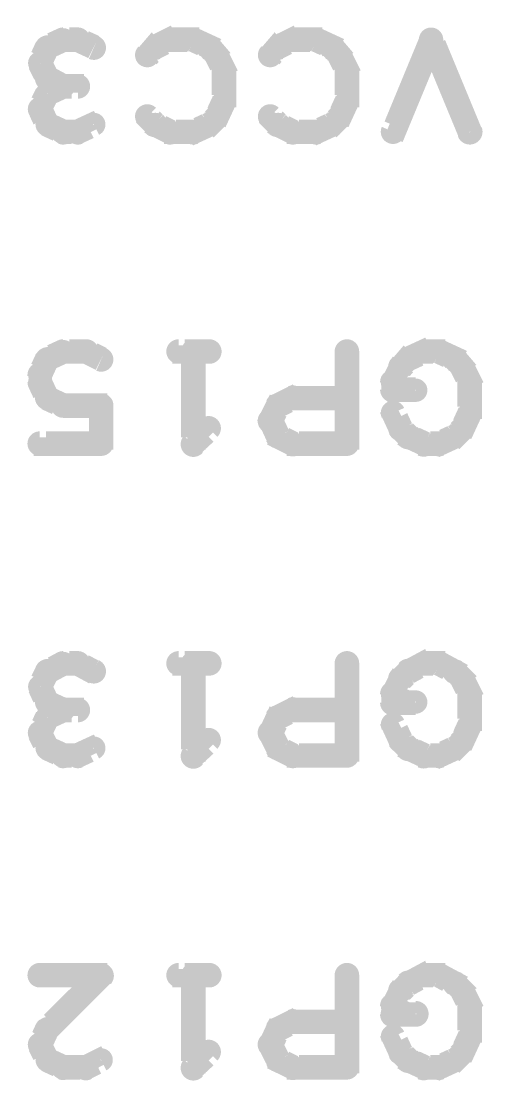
# Model space of a CAD drawing. Extents: x -1.7 to 62.6, y -2.2 to 33.2.
# Drawn here: x 49.69 to 53.49, y 16.05 to 24.73 of the extents above; entities that cross this region are included whole.
import ezdxf

# ---------------------------------------------------------------- set-up
doc = ezdxf.new("R2010")
doc.units = 0
doc.layers.add('TOP_SILK', color=1, linetype='CONTINUOUS')

msp = doc.modelspace()

# ---------------------------------------------------------------- linework, layer by layer
at = {"layer": 'TOP_SILK', "color": 2}
for points in [[(49.95, 24.49, 0.1, 0.1, 1), (49.86, 24.54, 0, 0, 0), (49.9, 24.52, 0, 0, 0), (49.9, 24.52, 0.2, 0.2, 0), (49.84, 24.39, 0.2, 0.2, 0), (49.84, 24.39, 0, 0, 0), (49.84, 24.39, 0.1, 0.1, 0), (49.8, 24.41, 0.1, 0.1, 1), (49.88, 24.37, 0, 0, 0)], [(50.05, 24.53, 0.1, 0.1, 1), (50.01, 24.62, 0, 0, 0), (50.03, 24.58, 0, 0, 0), (50.03, 24.58, 0.2, 0.2, 0), (49.9, 24.52, 0.2, 0.2, 0), (49.9, 24.52, 0, 0, 0), (49.9, 24.52, 0.1, 0.1, 0), (49.88, 24.56, 0.1, 0.1, 1), (49.92, 24.47, 0, 0, 0)], [(50.15, 24.53, 0.1, 0.1, 1), (50.15, 24.63, 0, 0, 0), (50.15, 24.58, 0, 0, 0), (50.15, 24.58, 0.2, 0.2, 0), (50.03, 24.58, 0.2, 0.2, 0), (50.03, 24.58, 0, 0, 0), (50.03, 24.58, 0.1, 0.1, 0), (50.03, 24.63, 0.1, 0.1, 1), (50.03, 24.53, 0, 0, 0)], [(50.26, 24.47, 0.1, 0.1, 1), (50.3, 24.56, 0, 0, 0), (50.28, 24.52, 0, 0, 0), (50.28, 24.52, 0.2, 0.2, 0), (50.15, 24.58, 0.2, 0.2, 0), (50.15, 24.58, 0, 0, 0), (50.15, 24.58, 0.1, 0.1, 0), (50.17, 24.62, 0.1, 0.1, 1), (50.13, 24.53, 0, 0, 0)], [(50.68, 24.49, 0.1, 0.1, 1), (50.75, 24.42, 0, 0, 0), (50.72, 24.45, 0, 0, 0), (50.72, 24.45, 0.2, 0.2, 0), (50.78, 24.52, 0.2, 0.2, 0), (50.78, 24.52, 0, 0, 0), (50.78, 24.52, 0.1, 0.1, 0), (50.81, 24.48, 0.1, 0.1, 1), (50.74, 24.55, 0, 0, 0)], [(50.76, 24.56, 0.1, 0.1, 1), (50.8, 24.47, 0, 0, 0), (50.78, 24.52, 0, 0, 0), (50.78, 24.52, 0.2, 0.2, 0), (50.9, 24.58, 0.2, 0.2, 0), (50.9, 24.58, 0, 0, 0), (50.9, 24.58, 0.1, 0.1, 0), (50.92, 24.53, 0.1, 0.1, 1), (50.88, 24.62, 0, 0, 0)], [(50.9, 24.63, 0.1, 0.1, 1), (50.9, 24.53, 0, 0, 0), (50.9, 24.58, 0, 0, 0), (50.9, 24.58, 0.2, 0.2, 0), (51.09, 24.58, 0.2, 0.2, 0), (51.09, 24.58, 0, 0, 0), (51.09, 24.58, 0.1, 0.1, 0), (51.09, 24.53, 0.1, 0.1, 1), (51.09, 24.63, 0, 0, 0)], [(51.11, 24.62, 0.1, 0.1, 1), (51.07, 24.53, 0, 0, 0), (51.09, 24.58, 0, 0, 0), (51.09, 24.58, 0.2, 0.2, 0), (51.22, 24.52, 0.2, 0.2, 0), (51.22, 24.52, 0, 0, 0), (51.22, 24.52, 0.1, 0.1, 0), (51.19, 24.47, 0.1, 0.1, 1), (51.24, 24.56, 0, 0, 0)], [(51.25, 24.55, 0.1, 0.1, 1), (51.18, 24.48, 0, 0, 0), (51.22, 24.52, 0, 0, 0), (51.22, 24.52, 0.2, 0.2, 0), (51.28, 24.45, 0.2, 0.2, 0), (51.28, 24.45, 0, 0, 0), (51.28, 24.45, 0.1, 0.1, 0), (51.24, 24.42, 0.1, 0.1, 1), (51.31, 24.49, 0, 0, 0)], [(51.68, 24.49, 0.1, 0.1, 1), (51.75, 24.42, 0, 0, 0), (51.72, 24.45, 0, 0, 0), (51.72, 24.45, 0.2, 0.2, 0), (51.78, 24.52, 0.2, 0.2, 0), (51.78, 24.52, 0, 0, 0), (51.78, 24.52, 0.1, 0.1, 0), (51.81, 24.48, 0.1, 0.1, 1), (51.74, 24.55, 0, 0, 0)], [(51.76, 24.56, 0.1, 0.1, 1), (51.8, 24.47, 0, 0, 0), (51.78, 24.52, 0, 0, 0), (51.78, 24.52, 0.2, 0.2, 0), (51.9, 24.58, 0.2, 0.2, 0), (51.9, 24.58, 0, 0, 0), (51.9, 24.58, 0.1, 0.1, 0), (51.92, 24.53, 0.1, 0.1, 1), (51.88, 24.62, 0, 0, 0)], [(51.9, 24.63, 0.1, 0.1, 1), (51.9, 24.53, 0, 0, 0), (51.9, 24.58, 0, 0, 0), (51.9, 24.58, 0.2, 0.2, 0), (52.09, 24.58, 0.2, 0.2, 0), (52.09, 24.58, 0, 0, 0), (52.09, 24.58, 0.1, 0.1, 0), (52.09, 24.53, 0.1, 0.1, 1), (52.09, 24.63, 0, 0, 0)], [(52.11, 24.62, 0.1, 0.1, 1), (52.07, 24.53, 0, 0, 0), (52.09, 24.58, 0, 0, 0), (52.09, 24.58, 0.2, 0.2, 0), (52.22, 24.52, 0.2, 0.2, 0), (52.22, 24.52, 0, 0, 0), (52.22, 24.52, 0.1, 0.1, 0), (52.19, 24.47, 0.1, 0.1, 1), (52.24, 24.56, 0, 0, 0)], [(52.25, 24.55, 0.1, 0.1, 1), (52.18, 24.48, 0, 0, 0), (52.22, 24.52, 0, 0, 0), (52.22, 24.52, 0.2, 0.2, 0), (52.28, 24.45, 0.2, 0.2, 0), (52.28, 24.45, 0, 0, 0), (52.28, 24.45, 0.1, 0.1, 0), (52.24, 24.42, 0.1, 0.1, 1), (52.31, 24.49, 0, 0, 0)], [(53.07, 24.56, 0.1, 0.1, 1), (52.98, 24.6, 0, 0, 0), (53.03, 24.58, 0, 0, 0), (53.03, 24.58, 0.2, 0.2, 0), (52.72, 23.83, 0.2, 0.2, 0), (52.72, 23.83, 0, 0, 0), (52.72, 23.83, 0.1, 0.1, 0), (52.67, 23.85, 0.1, 0.1, 1), (52.76, 23.81, 0, 0, 0)], [(53.29, 23.81, 0.1, 0.1, 1), (53.39, 23.85, 0, 0, 0), (53.34, 23.83, 0, 0, 0), (53.34, 23.83, 0.2, 0.2, 0), (53.03, 24.58, 0.2, 0.2, 0), (53.03, 24.58, 0, 0, 0), (53.03, 24.58, 0.1, 0.1, 0), (53.07, 24.6, 0.1, 0.1, 1), (52.98, 24.56, 0, 0, 0)], [(51.32, 24.47, 0.1, 0.1, 1), (51.23, 24.43, 0, 0, 0), (51.28, 24.45, 0, 0, 0), (51.28, 24.45, 0.2, 0.2, 0), (51.34, 24.33, 0.2, 0.2, 0), (51.34, 24.33, 0, 0, 0), (51.34, 24.33, 0.1, 0.1, 0), (51.3, 24.31, 0.1, 0.1, 1), (51.38, 24.35, 0, 0, 0)], [(52.32, 24.47, 0.1, 0.1, 1), (52.23, 24.43, 0, 0, 0), (52.28, 24.45, 0, 0, 0), (52.28, 24.45, 0.2, 0.2, 0), (52.34, 24.33, 0.2, 0.2, 0), (52.34, 24.33, 0, 0, 0), (52.34, 24.33, 0.1, 0.1, 0), (52.3, 24.31, 0.1, 0.1, 1), (52.38, 24.35, 0, 0, 0)], [(49.88, 24.41, 0.1, 0.1, 1), (49.8, 24.37, 0, 0, 0), (49.84, 24.39, 0, 0, 0), (49.84, 24.39, 0.2, 0.2, 0), (49.9, 24.27, 0.2, 0.2, 0), (49.9, 24.27, 0, 0, 0), (49.9, 24.27, 0.1, 0.1, 0), (49.86, 24.24, 0.1, 0.1, 1), (49.95, 24.29, 0, 0, 0)], [(51.39, 24.33, 0.1, 0.1, 1), (51.29, 24.33, 0, 0, 0), (51.34, 24.33, 0, 0, 0), (51.34, 24.33, 0.2, 0.2, 0), (51.34, 24.08, 0.2, 0.2, 0), (51.34, 24.08, 0, 0, 0), (51.34, 24.08, 0.1, 0.1, 0), (51.29, 24.08, 0.1, 0.1, 1), (51.39, 24.08, 0, 0, 0)], [(52.39, 24.33, 0.1, 0.1, 1), (52.29, 24.33, 0, 0, 0), (52.34, 24.33, 0, 0, 0), (52.34, 24.33, 0.2, 0.2, 0), (52.34, 24.08, 0.2, 0.2, 0), (52.34, 24.08, 0, 0, 0), (52.34, 24.08, 0.1, 0.1, 0), (52.29, 24.08, 0.1, 0.1, 1), (52.39, 24.08, 0, 0, 0)], [(49.92, 24.31, 0.1, 0.1, 1), (49.88, 24.22, 0, 0, 0), (49.9, 24.27, 0, 0, 0), (49.9, 24.27, 0.2, 0.2, 0), (50.03, 24.2, 0.2, 0.2, 0), (50.03, 24.2, 0, 0, 0), (50.03, 24.2, 0.1, 0.1, 0), (50.01, 24.16, 0.1, 0.1, 1), (50.05, 24.25, 0, 0, 0)], [(50.05, 24.16, 0.1, 0.1, 1), (50.01, 24.25, 0, 0, 0), (50.03, 24.2, 0, 0, 0), (50.03, 24.2, 0.2, 0.2, 0), (49.9, 24.14, 0.2, 0.2, 0), (49.9, 24.14, 0, 0, 0), (49.9, 24.14, 0.1, 0.1, 0), (49.88, 24.18, 0.1, 0.1, 1), (49.92, 24.1, 0, 0, 0)], [(50.03, 24.25, 0.1, 0.1, 1), (50.03, 24.15, 0, 0, 0), (50.03, 24.2, 0, 0, 0), (50.03, 24.2, 0.2, 0.2, 0), (50.15, 24.2, 0.2, 0.2, 0), (50.15, 24.2, 0, 0, 0), (50.15, 24.2, 0.1, 0.1, 0), (50.15, 24.15, 0.1, 0.1, 1), (50.15, 24.25, 0, 0, 0)], [(49.95, 24.12, 0.1, 0.1, 1), (49.86, 24.16, 0, 0, 0), (49.9, 24.14, 0, 0, 0), (49.9, 24.14, 0.2, 0.2, 0), (49.84, 24.02, 0.2, 0.2, 0), (49.84, 24.02, 0, 0, 0), (49.84, 24.02, 0.1, 0.1, 0), (49.8, 24.04, 0.1, 0.1, 1), (49.88, 23.99, 0, 0, 0)], [(51.38, 24.06, 0.1, 0.1, 1), (51.3, 24.1, 0, 0, 0), (51.34, 24.08, 0, 0, 0), (51.34, 24.08, 0.2, 0.2, 0), (51.28, 23.95, 0.2, 0.2, 0), (51.28, 23.95, 0, 0, 0), (51.28, 23.95, 0.1, 0.1, 0), (51.23, 23.97, 0.1, 0.1, 1), (51.32, 23.93, 0, 0, 0)], [(52.38, 24.06, 0.1, 0.1, 1), (52.3, 24.1, 0, 0, 0), (52.34, 24.08, 0, 0, 0), (52.34, 24.08, 0.2, 0.2, 0), (52.28, 23.95, 0.2, 0.2, 0), (52.28, 23.95, 0, 0, 0), (52.28, 23.95, 0.1, 0.1, 0), (52.23, 23.97, 0.1, 0.1, 1), (52.32, 23.93, 0, 0, 0)], [(49.88, 24.04, 0.1, 0.1, 1), (49.8, 23.99, 0, 0, 0), (49.84, 24.02, 0, 0, 0), (49.84, 24.02, 0.2, 0.2, 0), (49.9, 23.89, 0.2, 0.2, 0), (49.9, 23.89, 0, 0, 0), (49.9, 23.89, 0.1, 0.1, 0), (49.86, 23.87, 0.1, 0.1, 1), (49.95, 23.91, 0, 0, 0)], [(50.74, 23.85, 0.1, 0.1, 1), (50.81, 23.93, 0, 0, 0), (50.78, 23.89, 0, 0, 0), (50.78, 23.89, 0.2, 0.2, 0), (50.72, 23.95, 0.2, 0.2, 0), (50.72, 23.95, 0, 0, 0), (50.72, 23.95, 0.1, 0.1, 0), (50.75, 23.99, 0.1, 0.1, 1), (50.68, 23.92, 0, 0, 0)], [(51.31, 23.92, 0.1, 0.1, 1), (51.24, 23.99, 0, 0, 0), (51.28, 23.95, 0, 0, 0), (51.28, 23.95, 0.2, 0.2, 0), (51.22, 23.89, 0.2, 0.2, 0), (51.22, 23.89, 0, 0, 0), (51.22, 23.89, 0.1, 0.1, 0), (51.18, 23.93, 0.1, 0.1, 1), (51.25, 23.85, 0, 0, 0)], [(51.74, 23.85, 0.1, 0.1, 1), (51.81, 23.93, 0, 0, 0), (51.78, 23.89, 0, 0, 0), (51.78, 23.89, 0.2, 0.2, 0), (51.72, 23.95, 0.2, 0.2, 0), (51.72, 23.95, 0, 0, 0), (51.72, 23.95, 0.1, 0.1, 0), (51.75, 23.99, 0.1, 0.1, 1), (51.68, 23.92, 0, 0, 0)], [(52.31, 23.92, 0.1, 0.1, 1), (52.24, 23.99, 0, 0, 0), (52.28, 23.95, 0, 0, 0), (52.28, 23.95, 0.2, 0.2, 0), (52.22, 23.89, 0.2, 0.2, 0), (52.22, 23.89, 0, 0, 0), (52.22, 23.89, 0.1, 0.1, 0), (52.18, 23.93, 0.1, 0.1, 1), (52.25, 23.85, 0, 0, 0)], [(49.92, 23.93, 0.1, 0.1, 1), (49.88, 23.85, 0, 0, 0), (49.9, 23.89, 0, 0, 0), (49.9, 23.89, 0.2, 0.2, 0), (50.03, 23.83, 0.2, 0.2, 0), (50.03, 23.83, 0, 0, 0), (50.03, 23.83, 0.1, 0.1, 0), (50.01, 23.78, 0.1, 0.1, 1), (50.05, 23.87, 0, 0, 0)], [(50.03, 23.88, 0.1, 0.1, 1), (50.03, 23.78, 0, 0, 0), (50.03, 23.83, 0, 0, 0), (50.03, 23.83, 0.2, 0.2, 0), (50.15, 23.83, 0.2, 0.2, 0), (50.15, 23.83, 0, 0, 0), (50.15, 23.83, 0.1, 0.1, 0), (50.15, 23.78, 0.1, 0.1, 1), (50.15, 23.88, 0, 0, 0)], [(50.13, 23.87, 0.1, 0.1, 1), (50.17, 23.78, 0, 0, 0), (50.15, 23.83, 0, 0, 0), (50.15, 23.83, 0.2, 0.2, 0), (50.28, 23.89, 0.2, 0.2, 0), (50.28, 23.89, 0, 0, 0), (50.28, 23.89, 0.1, 0.1, 0), (50.3, 23.85, 0.1, 0.1, 1), (50.26, 23.93, 0, 0, 0)], [(50.88, 23.78, 0.1, 0.1, 1), (50.92, 23.87, 0, 0, 0), (50.9, 23.83, 0, 0, 0), (50.9, 23.83, 0.2, 0.2, 0), (50.78, 23.89, 0.2, 0.2, 0), (50.78, 23.89, 0, 0, 0), (50.78, 23.89, 0.1, 0.1, 0), (50.8, 23.93, 0.1, 0.1, 1), (50.76, 23.85, 0, 0, 0)], [(51.09, 23.78, 0.1, 0.1, 1), (51.09, 23.88, 0, 0, 0), (51.09, 23.83, 0, 0, 0), (51.09, 23.83, 0.2, 0.2, 0), (50.9, 23.83, 0.2, 0.2, 0), (50.9, 23.83, 0, 0, 0), (50.9, 23.83, 0.1, 0.1, 0), (50.9, 23.88, 0.1, 0.1, 1), (50.9, 23.78, 0, 0, 0)], [(51.24, 23.85, 0.1, 0.1, 1), (51.19, 23.93, 0, 0, 0), (51.22, 23.89, 0, 0, 0), (51.22, 23.89, 0.2, 0.2, 0), (51.09, 23.83, 0.2, 0.2, 0), (51.09, 23.83, 0, 0, 0), (51.09, 23.83, 0.1, 0.1, 0), (51.07, 23.87, 0.1, 0.1, 1), (51.11, 23.78, 0, 0, 0)], [(51.88, 23.78, 0.1, 0.1, 1), (51.92, 23.87, 0, 0, 0), (51.9, 23.83, 0, 0, 0), (51.9, 23.83, 0.2, 0.2, 0), (51.78, 23.89, 0.2, 0.2, 0), (51.78, 23.89, 0, 0, 0), (51.78, 23.89, 0.1, 0.1, 0), (51.8, 23.93, 0.1, 0.1, 1), (51.76, 23.85, 0, 0, 0)], [(52.09, 23.78, 0.1, 0.1, 1), (52.09, 23.88, 0, 0, 0), (52.09, 23.83, 0, 0, 0), (52.09, 23.83, 0.2, 0.2, 0), (51.9, 23.83, 0.2, 0.2, 0), (51.9, 23.83, 0, 0, 0), (51.9, 23.83, 0.1, 0.1, 0), (51.9, 23.88, 0.1, 0.1, 1), (51.9, 23.78, 0, 0, 0)], [(52.24, 23.85, 0.1, 0.1, 1), (52.19, 23.93, 0, 0, 0), (52.22, 23.89, 0, 0, 0), (52.22, 23.89, 0.2, 0.2, 0), (52.09, 23.83, 0.2, 0.2, 0), (52.09, 23.83, 0, 0, 0), (52.09, 23.83, 0.1, 0.1, 0), (52.07, 23.87, 0.1, 0.1, 1), (52.11, 23.78, 0, 0, 0)], [(50.05, 21.99, 0.1, 0.1, 1), (50.01, 22.08, 0, 0, 0), (50.03, 22.04, 0, 0, 0), (50.03, 22.04, 0.2, 0.2, 0), (49.9, 21.98, 0.2, 0.2, 0), (49.9, 21.98, 0, 0, 0), (49.9, 21.98, 0.1, 0.1, 0), (49.88, 22.02, 0.1, 0.1, 1), (49.92, 21.93, 0, 0, 0)], [(50.22, 21.99, 0.1, 0.1, 1), (50.22, 22.09, 0, 0, 0), (50.22, 22.04, 0, 0, 0), (50.22, 22.04, 0.2, 0.2, 0), (50.03, 22.04, 0.2, 0.2, 0), (50.03, 22.04, 0, 0, 0), (50.03, 22.04, 0.1, 0.1, 0), (50.03, 22.09, 0.1, 0.1, 1), (50.03, 21.99, 0, 0, 0)], [(50.32, 21.93, 0.1, 0.1, 1), (50.36, 22.02, 0, 0, 0), (50.34, 21.98, 0, 0, 0), (50.34, 21.98, 0.2, 0.2, 0), (50.22, 22.04, 0.2, 0.2, 0), (50.22, 22.04, 0, 0, 0), (50.22, 22.04, 0.1, 0.1, 0), (50.24, 22.08, 0.1, 0.1, 1), (50.19, 21.99, 0, 0, 0)], [(51.22, 21.99, 0.1, 0.1, 1), (51.22, 22.09, 0, 0, 0), (51.22, 22.04, 0, 0, 0), (51.22, 22.04, 0.2, 0.2, 0), (50.97, 22.04, 0.2, 0.2, 0), (50.97, 22.04, 0, 0, 0), (50.97, 22.04, 0.1, 0.1, 0), (50.97, 22.09, 0.1, 0.1, 1), (50.97, 21.99, 0, 0, 0)], [(51.14, 22.04, 0.1, 0.1, 1), (51.04, 22.04, 0, 0, 0), (51.09, 22.04, 0, 0, 0), (51.09, 22.04, 0.2, 0.2, 0), (51.09, 21.29, 0.2, 0.2, 0), (51.09, 21.29, 0, 0, 0), (51.09, 21.29, 0.1, 0.1, 0), (51.04, 21.29, 0.1, 0.1, 1), (51.14, 21.29, 0, 0, 0)], [(52.39, 22.04, 0.1, 0.1, 1), (52.29, 22.04, 0, 0, 0), (52.34, 22.04, 0, 0, 0), (52.34, 22.04, 0.2, 0.2, 0), (52.34, 21.29, 0.2, 0.2, 0), (52.34, 21.29, 0, 0, 0), (52.34, 21.29, 0.1, 0.1, 0), (52.29, 21.29, 0.1, 0.1, 1), (52.39, 21.29, 0, 0, 0)], [(52.82, 22.02, 0.1, 0.1, 1), (52.86, 21.93, 0, 0, 0), (52.84, 21.98, 0, 0, 0), (52.84, 21.98, 0.2, 0.2, 0), (52.97, 22.04, 0.2, 0.2, 0), (52.97, 22.04, 0, 0, 0), (52.97, 22.04, 0.1, 0.1, 0), (52.99, 21.99, 0.1, 0.1, 1), (52.94, 22.08, 0, 0, 0)], [(52.97, 22.09, 0.1, 0.1, 1), (52.97, 21.99, 0, 0, 0), (52.97, 22.04, 0, 0, 0), (52.97, 22.04, 0.2, 0.2, 0), (53.09, 22.04, 0.2, 0.2, 0), (53.09, 22.04, 0, 0, 0), (53.09, 22.04, 0.1, 0.1, 0), (53.09, 21.99, 0.1, 0.1, 1), (53.09, 22.09, 0, 0, 0)], [(53.11, 22.08, 0.1, 0.1, 1), (53.07, 21.99, 0, 0, 0), (53.09, 22.04, 0, 0, 0), (53.09, 22.04, 0.2, 0.2, 0), (53.22, 21.98, 0.2, 0.2, 0), (53.22, 21.98, 0, 0, 0), (53.22, 21.98, 0.1, 0.1, 0), (53.19, 21.93, 0.1, 0.1, 1), (53.24, 22.02, 0, 0, 0)], [(49.95, 21.95, 0.1, 0.1, 1), (49.86, 22, 0, 0, 0), (49.9, 21.98, 0, 0, 0), (49.9, 21.98, 0.2, 0.2, 0), (49.84, 21.85, 0.2, 0.2, 0), (49.84, 21.85, 0, 0, 0), (49.84, 21.85, 0.1, 0.1, 0), (49.8, 21.87, 0.1, 0.1, 1), (49.88, 21.83, 0, 0, 0)], [(52.67, 21.81, 0.1, 0.1, 1), (52.76, 21.77, 0, 0, 0), (52.72, 21.79, 0, 0, 0), (52.72, 21.79, 0.2, 0.2, 0), (52.78, 21.91, 0.2, 0.2, 0), (52.78, 21.91, 0, 0, 0), (52.78, 21.91, 0.1, 0.1, 0), (52.82, 21.89, 0.1, 0.1, 1), (52.73, 21.93, 0, 0, 0)], [(52.74, 21.95, 0.1, 0.1, 1), (52.81, 21.88, 0, 0, 0), (52.78, 21.91, 0, 0, 0), (52.78, 21.91, 0.2, 0.2, 0), (52.84, 21.98, 0.2, 0.2, 0), (52.84, 21.98, 0, 0, 0), (52.84, 21.98, 0.1, 0.1, 0), (52.88, 21.94, 0.1, 0.1, 1), (52.8, 22.01, 0, 0, 0)], [(53.25, 22.01, 0.1, 0.1, 1), (53.18, 21.94, 0, 0, 0), (53.22, 21.98, 0, 0, 0), (53.22, 21.98, 0.2, 0.2, 0), (53.28, 21.91, 0.2, 0.2, 0), (53.28, 21.91, 0, 0, 0), (53.28, 21.91, 0.1, 0.1, 0), (53.24, 21.88, 0.1, 0.1, 1), (53.31, 21.95, 0, 0, 0)], [(53.32, 21.93, 0.1, 0.1, 1), (53.23, 21.89, 0, 0, 0), (53.28, 21.91, 0, 0, 0), (53.28, 21.91, 0.2, 0.2, 0), (53.34, 21.79, 0.2, 0.2, 0), (53.34, 21.79, 0, 0, 0), (53.34, 21.79, 0.1, 0.1, 0), (53.3, 21.77, 0.1, 0.1, 1), (53.38, 21.81, 0, 0, 0)], [(49.89, 21.85, 0.1, 0.1, 1), (49.79, 21.85, 0, 0, 0), (49.84, 21.85, 0, 0, 0), (49.84, 21.85, 0.2, 0.2, 0), (49.84, 21.79, 0.2, 0.2, 0), (49.84, 21.79, 0, 0, 0), (49.84, 21.79, 0.1, 0.1, 0), (49.79, 21.79, 0.1, 0.1, 1), (49.89, 21.79, 0, 0, 0)], [(49.88, 21.81, 0.1, 0.1, 1), (49.8, 21.77, 0, 0, 0), (49.84, 21.79, 0, 0, 0), (49.84, 21.79, 0.2, 0.2, 0), (49.9, 21.66, 0.2, 0.2, 0), (49.9, 21.66, 0, 0, 0), (49.9, 21.66, 0.1, 0.1, 0), (49.86, 21.64, 0.1, 0.1, 1), (49.95, 21.68, 0, 0, 0)], [(52.66, 21.73, 0.1, 0.1, 1), (52.77, 21.73, 0, 0, 0), (52.72, 21.73, 0, 0, 0), (52.72, 21.73, 0.2, 0.2, 0), (52.72, 21.79, 0.2, 0.2, 0), (52.72, 21.79, 0, 0, 0), (52.72, 21.79, 0.1, 0.1, 0), (52.77, 21.79, 0.1, 0.1, 1), (52.66, 21.79, 0, 0, 0)], [(52.9, 21.68, 0.1, 0.1, 1), (52.9, 21.77, 0, 0, 0), (52.9, 21.73, 0, 0, 0), (52.9, 21.73, 0.2, 0.2, 0), (52.72, 21.73, 0.2, 0.2, 0), (52.72, 21.73, 0, 0, 0), (52.72, 21.73, 0.1, 0.1, 0), (52.72, 21.77, 0.1, 0.1, 1), (52.72, 21.68, 0, 0, 0)], [(53.39, 21.79, 0.1, 0.1, 1), (53.29, 21.79, 0, 0, 0), (53.34, 21.79, 0, 0, 0), (53.34, 21.79, 0.2, 0.2, 0), (53.34, 21.54, 0.2, 0.2, 0), (53.34, 21.54, 0, 0, 0), (53.34, 21.54, 0.1, 0.1, 0), (53.29, 21.54, 0.1, 0.1, 1), (53.39, 21.54, 0, 0, 0)], [(49.92, 21.71, 0.1, 0.1, 1), (49.88, 21.62, 0, 0, 0), (49.9, 21.66, 0, 0, 0), (49.9, 21.66, 0.2, 0.2, 0), (50.03, 21.6, 0.2, 0.2, 0), (50.03, 21.6, 0, 0, 0), (50.03, 21.6, 0.1, 0.1, 0), (50.01, 21.56, 0.1, 0.1, 1), (50.05, 21.64, 0, 0, 0)], [(51.76, 21.64, 0.1, 0.1, 1), (51.8, 21.56, 0, 0, 0), (51.78, 21.6, 0, 0, 0), (51.78, 21.6, 0.2, 0.2, 0), (51.9, 21.66, 0.2, 0.2, 0), (51.9, 21.66, 0, 0, 0), (51.9, 21.66, 0.1, 0.1, 0), (51.92, 21.62, 0.1, 0.1, 1), (51.88, 21.71, 0, 0, 0)], [(51.9, 21.71, 0.1, 0.1, 1), (51.9, 21.61, 0, 0, 0), (51.9, 21.66, 0, 0, 0), (51.9, 21.66, 0.2, 0.2, 0), (52.34, 21.66, 0.2, 0.2, 0), (52.34, 21.66, 0, 0, 0), (52.34, 21.66, 0.1, 0.1, 0), (52.34, 21.61, 0.1, 0.1, 1), (52.34, 21.71, 0, 0, 0)], [(50.03, 21.65, 0.1, 0.1, 1), (50.03, 21.55, 0, 0, 0), (50.03, 21.6, 0, 0, 0), (50.03, 21.6, 0.2, 0.2, 0), (50.34, 21.6, 0.2, 0.2, 0), (50.34, 21.6, 0, 0, 0), (50.34, 21.6, 0.1, 0.1, 0), (50.34, 21.55, 0.1, 0.1, 1), (50.34, 21.65, 0, 0, 0)], [(50.39, 21.6, 0.1, 0.1, 1), (50.29, 21.6, 0, 0, 0), (50.34, 21.6, 0, 0, 0), (50.34, 21.6, 0.2, 0.2, 0), (50.34, 21.29, 0.2, 0.2, 0), (50.34, 21.29, 0, 0, 0), (50.34, 21.29, 0.1, 0.1, 0), (50.29, 21.29, 0.1, 0.1, 1), (50.39, 21.29, 0, 0, 0)], [(51.67, 21.5, 0.1, 0.1, 1), (51.76, 21.45, 0, 0, 0), (51.72, 21.48, 0, 0, 0), (51.72, 21.48, 0.2, 0.2, 0), (51.78, 21.6, 0.2, 0.2, 0), (51.78, 21.6, 0, 0, 0), (51.78, 21.6, 0.1, 0.1, 0), (51.82, 21.58, 0.1, 0.1, 1), (51.73, 21.62, 0, 0, 0)], [(51.73, 21.33, 0.1, 0.1, 1), (51.82, 21.37, 0, 0, 0), (51.78, 21.35, 0, 0, 0), (51.78, 21.35, 0.2, 0.2, 0), (51.72, 21.48, 0.2, 0.2, 0), (51.72, 21.48, 0, 0, 0), (51.72, 21.48, 0.1, 0.1, 0), (51.76, 21.5, 0.1, 0.1, 1), (51.67, 21.45, 0, 0, 0)], [(52.73, 21.39, 0.1, 0.1, 1), (52.82, 21.43, 0, 0, 0), (52.78, 21.41, 0, 0, 0), (52.78, 21.41, 0.2, 0.2, 0), (52.72, 21.54, 0.2, 0.2, 0), (52.72, 21.54, 0, 0, 0), (52.72, 21.54, 0.1, 0.1, 0), (52.76, 21.56, 0.1, 0.1, 1), (52.67, 21.52, 0, 0, 0)], [(53.38, 21.52, 0.1, 0.1, 1), (53.3, 21.56, 0, 0, 0), (53.34, 21.54, 0, 0, 0), (53.34, 21.54, 0.2, 0.2, 0), (53.28, 21.41, 0.2, 0.2, 0), (53.28, 21.41, 0, 0, 0), (53.28, 21.41, 0.1, 0.1, 0), (53.23, 21.43, 0.1, 0.1, 1), (53.32, 21.39, 0, 0, 0)], [(51.05, 21.32, 0.1, 0.1, 1), (51.13, 21.25, 0, 0, 0), (51.09, 21.29, 0, 0, 0), (51.09, 21.29, 0.2, 0.2, 0), (51.22, 21.41, 0.2, 0.2, 0), (51.22, 21.41, 0, 0, 0), (51.22, 21.41, 0.1, 0.1, 0), (51.25, 21.38, 0.1, 0.1, 1), (51.18, 21.45, 0, 0, 0)], [(52.8, 21.31, 0.1, 0.1, 1), (52.88, 21.39, 0, 0, 0), (52.84, 21.35, 0, 0, 0), (52.84, 21.35, 0.2, 0.2, 0), (52.78, 21.41, 0.2, 0.2, 0), (52.78, 21.41, 0, 0, 0), (52.78, 21.41, 0.1, 0.1, 0), (52.81, 21.45, 0.1, 0.1, 1), (52.74, 21.38, 0, 0, 0)], [(53.31, 21.38, 0.1, 0.1, 1), (53.24, 21.45, 0, 0, 0), (53.28, 21.41, 0, 0, 0), (53.28, 21.41, 0.2, 0.2, 0), (53.22, 21.35, 0.2, 0.2, 0), (53.22, 21.35, 0, 0, 0), (53.22, 21.35, 0.1, 0.1, 0), (53.18, 21.39, 0.1, 0.1, 1), (53.25, 21.31, 0, 0, 0)], [(50.34, 21.24, 0.1, 0.1, 1), (50.34, 21.34, 0, 0, 0), (50.34, 21.29, 0, 0, 0), (50.34, 21.29, 0.2, 0.2, 0), (49.84, 21.29, 0.2, 0.2, 0), (49.84, 21.29, 0, 0, 0), (49.84, 21.29, 0.1, 0.1, 0), (49.84, 21.34, 0.1, 0.1, 1), (49.84, 21.24, 0, 0, 0)], [(51.88, 21.24, 0.1, 0.1, 1), (51.92, 21.33, 0, 0, 0), (51.9, 21.29, 0, 0, 0), (51.9, 21.29, 0.2, 0.2, 0), (51.78, 21.35, 0.2, 0.2, 0), (51.78, 21.35, 0, 0, 0), (51.78, 21.35, 0.1, 0.1, 0), (51.8, 21.39, 0.1, 0.1, 1), (51.76, 21.31, 0, 0, 0)], [(52.34, 21.24, 0.1, 0.1, 1), (52.34, 21.34, 0, 0, 0), (52.34, 21.29, 0, 0, 0), (52.34, 21.29, 0.2, 0.2, 0), (51.9, 21.29, 0.2, 0.2, 0), (51.9, 21.29, 0, 0, 0), (51.9, 21.29, 0.1, 0.1, 0), (51.9, 21.34, 0.1, 0.1, 1), (51.9, 21.24, 0, 0, 0)], [(52.94, 21.24, 0.1, 0.1, 1), (52.99, 21.33, 0, 0, 0), (52.97, 21.29, 0, 0, 0), (52.97, 21.29, 0.2, 0.2, 0), (52.84, 21.35, 0.2, 0.2, 0), (52.84, 21.35, 0, 0, 0), (52.84, 21.35, 0.1, 0.1, 0), (52.86, 21.39, 0.1, 0.1, 1), (52.82, 21.31, 0, 0, 0)], [(53.09, 21.24, 0.1, 0.1, 1), (53.09, 21.34, 0, 0, 0), (53.09, 21.29, 0, 0, 0), (53.09, 21.29, 0.2, 0.2, 0), (52.97, 21.29, 0.2, 0.2, 0), (52.97, 21.29, 0, 0, 0), (52.97, 21.29, 0.1, 0.1, 0), (52.97, 21.34, 0.1, 0.1, 1), (52.97, 21.24, 0, 0, 0)], [(53.24, 21.31, 0.1, 0.1, 1), (53.19, 21.39, 0, 0, 0), (53.22, 21.35, 0, 0, 0), (53.22, 21.35, 0.2, 0.2, 0), (53.09, 21.29, 0.2, 0.2, 0), (53.09, 21.29, 0, 0, 0), (53.09, 21.29, 0.1, 0.1, 0), (53.07, 21.33, 0.1, 0.1, 1), (53.11, 21.24, 0, 0, 0)], [(50.05, 19.45, 0.1, 0.1, 1), (50.01, 19.54, 0, 0, 0), (50.03, 19.5, 0, 0, 0), (50.03, 19.5, 0.2, 0.2, 0), (49.9, 19.43, 0.2, 0.2, 0), (49.9, 19.43, 0, 0, 0), (49.9, 19.43, 0.1, 0.1, 0), (49.88, 19.48, 0.1, 0.1, 1), (49.92, 19.39, 0, 0, 0)], [(50.15, 19.45, 0.1, 0.1, 1), (50.15, 19.55, 0, 0, 0), (50.15, 19.5, 0, 0, 0), (50.15, 19.5, 0.2, 0.2, 0), (50.03, 19.5, 0.2, 0.2, 0), (50.03, 19.5, 0, 0, 0), (50.03, 19.5, 0.1, 0.1, 0), (50.03, 19.55, 0.1, 0.1, 1), (50.03, 19.45, 0, 0, 0)], [(50.26, 19.39, 0.1, 0.1, 1), (50.3, 19.48, 0, 0, 0), (50.28, 19.43, 0, 0, 0), (50.28, 19.43, 0.2, 0.2, 0), (50.15, 19.5, 0.2, 0.2, 0), (50.15, 19.5, 0, 0, 0), (50.15, 19.5, 0.1, 0.1, 0), (50.17, 19.54, 0.1, 0.1, 1), (50.13, 19.45, 0, 0, 0)], [(51.22, 19.45, 0.1, 0.1, 1), (51.22, 19.55, 0, 0, 0), (51.22, 19.5, 0, 0, 0), (51.22, 19.5, 0.2, 0.2, 0), (50.97, 19.5, 0.2, 0.2, 0), (50.97, 19.5, 0, 0, 0), (50.97, 19.5, 0.1, 0.1, 0), (50.97, 19.55, 0.1, 0.1, 1), (50.97, 19.45, 0, 0, 0)], [(51.14, 19.5, 0.1, 0.1, 1), (51.04, 19.5, 0, 0, 0), (51.09, 19.5, 0, 0, 0), (51.09, 19.5, 0.2, 0.2, 0), (51.09, 18.75, 0.2, 0.2, 0), (51.09, 18.75, 0, 0, 0), (51.09, 18.75, 0.1, 0.1, 0), (51.04, 18.75, 0.1, 0.1, 1), (51.14, 18.75, 0, 0, 0)], [(52.39, 19.5, 0.1, 0.1, 1), (52.29, 19.5, 0, 0, 0), (52.34, 19.5, 0, 0, 0), (52.34, 19.5, 0.2, 0.2, 0), (52.34, 18.75, 0.2, 0.2, 0), (52.34, 18.75, 0, 0, 0), (52.34, 18.75, 0.1, 0.1, 0), (52.29, 18.75, 0.1, 0.1, 1), (52.39, 18.75, 0, 0, 0)], [(52.82, 19.48, 0.1, 0.1, 1), (52.86, 19.39, 0, 0, 0), (52.84, 19.43, 0, 0, 0), (52.84, 19.43, 0.2, 0.2, 0), (52.97, 19.5, 0.2, 0.2, 0), (52.97, 19.5, 0, 0, 0), (52.97, 19.5, 0.1, 0.1, 0), (52.99, 19.45, 0.1, 0.1, 1), (52.94, 19.54, 0, 0, 0)], [(52.97, 19.55, 0.1, 0.1, 1), (52.97, 19.45, 0, 0, 0), (52.97, 19.5, 0, 0, 0), (52.97, 19.5, 0.2, 0.2, 0), (53.09, 19.5, 0.2, 0.2, 0), (53.09, 19.5, 0, 0, 0), (53.09, 19.5, 0.1, 0.1, 0), (53.09, 19.45, 0.1, 0.1, 1), (53.09, 19.55, 0, 0, 0)], [(53.11, 19.54, 0.1, 0.1, 1), (53.07, 19.45, 0, 0, 0), (53.09, 19.5, 0, 0, 0), (53.09, 19.5, 0.2, 0.2, 0), (53.22, 19.43, 0.2, 0.2, 0), (53.22, 19.43, 0, 0, 0), (53.22, 19.43, 0.1, 0.1, 0), (53.19, 19.39, 0.1, 0.1, 1), (53.24, 19.48, 0, 0, 0)], [(49.95, 19.41, 0.1, 0.1, 1), (49.86, 19.46, 0, 0, 0), (49.9, 19.43, 0, 0, 0), (49.9, 19.43, 0.2, 0.2, 0), (49.84, 19.31, 0.2, 0.2, 0), (49.84, 19.31, 0, 0, 0), (49.84, 19.31, 0.1, 0.1, 0), (49.8, 19.33, 0.1, 0.1, 1), (49.88, 19.29, 0, 0, 0)], [(52.74, 19.41, 0.1, 0.1, 1), (52.81, 19.34, 0, 0, 0), (52.78, 19.37, 0, 0, 0), (52.78, 19.37, 0.2, 0.2, 0), (52.84, 19.43, 0.2, 0.2, 0), (52.84, 19.43, 0, 0, 0), (52.84, 19.43, 0.1, 0.1, 0), (52.88, 19.4, 0.1, 0.1, 1), (52.8, 19.47, 0, 0, 0)], [(53.25, 19.47, 0.1, 0.1, 1), (53.18, 19.4, 0, 0, 0), (53.22, 19.43, 0, 0, 0), (53.22, 19.43, 0.2, 0.2, 0), (53.28, 19.37, 0.2, 0.2, 0), (53.28, 19.37, 0, 0, 0), (53.28, 19.37, 0.1, 0.1, 0), (53.24, 19.34, 0.1, 0.1, 1), (53.31, 19.41, 0, 0, 0)], [(49.88, 19.33, 0.1, 0.1, 1), (49.8, 19.29, 0, 0, 0), (49.84, 19.31, 0, 0, 0), (49.84, 19.31, 0.2, 0.2, 0), (49.9, 19.18, 0.2, 0.2, 0), (49.9, 19.18, 0, 0, 0), (49.9, 19.18, 0.1, 0.1, 0), (49.86, 19.16, 0.1, 0.1, 1), (49.95, 19.21, 0, 0, 0)], [(52.67, 19.27, 0.1, 0.1, 1), (52.76, 19.23, 0, 0, 0), (52.72, 19.25, 0, 0, 0), (52.72, 19.25, 0.2, 0.2, 0), (52.78, 19.37, 0.2, 0.2, 0), (52.78, 19.37, 0, 0, 0), (52.78, 19.37, 0.1, 0.1, 0), (52.82, 19.35, 0.1, 0.1, 1), (52.73, 19.39, 0, 0, 0)], [(53.32, 19.39, 0.1, 0.1, 1), (53.23, 19.35, 0, 0, 0), (53.28, 19.37, 0, 0, 0), (53.28, 19.37, 0.2, 0.2, 0), (53.34, 19.25, 0.2, 0.2, 0), (53.34, 19.25, 0, 0, 0), (53.34, 19.25, 0.1, 0.1, 0), (53.3, 19.23, 0.1, 0.1, 1), (53.38, 19.27, 0, 0, 0)], [(52.66, 19.18, 0.1, 0.1, 1), (52.77, 19.18, 0, 0, 0), (52.72, 19.18, 0, 0, 0), (52.72, 19.18, 0.2, 0.2, 0), (52.72, 19.25, 0.2, 0.2, 0), (52.72, 19.25, 0, 0, 0), (52.72, 19.25, 0.1, 0.1, 0), (52.77, 19.25, 0.1, 0.1, 1), (52.66, 19.25, 0, 0, 0)], [(53.39, 19.25, 0.1, 0.1, 1), (53.29, 19.25, 0, 0, 0), (53.34, 19.25, 0, 0, 0), (53.34, 19.25, 0.2, 0.2, 0), (53.34, 19, 0.2, 0.2, 0), (53.34, 19, 0, 0, 0), (53.34, 19, 0.1, 0.1, 0), (53.29, 19, 0.1, 0.1, 1), (53.39, 19, 0, 0, 0)], [(49.92, 19.23, 0.1, 0.1, 1), (49.88, 19.14, 0, 0, 0), (49.9, 19.18, 0, 0, 0), (49.9, 19.18, 0.2, 0.2, 0), (50.03, 19.12, 0.2, 0.2, 0), (50.03, 19.12, 0, 0, 0), (50.03, 19.12, 0.1, 0.1, 0), (50.01, 19.08, 0.1, 0.1, 1), (50.05, 19.17, 0, 0, 0)], [(50.05, 19.08, 0.1, 0.1, 1), (50.01, 19.17, 0, 0, 0), (50.03, 19.12, 0, 0, 0), (50.03, 19.12, 0.2, 0.2, 0), (49.9, 19.06, 0.2, 0.2, 0), (49.9, 19.06, 0, 0, 0), (49.9, 19.06, 0.1, 0.1, 0), (49.88, 19.1, 0.1, 0.1, 1), (49.92, 19.02, 0, 0, 0)], [(50.03, 19.17, 0.1, 0.1, 1), (50.03, 19.07, 0, 0, 0), (50.03, 19.12, 0, 0, 0), (50.03, 19.12, 0.2, 0.2, 0), (50.15, 19.12, 0.2, 0.2, 0), (50.15, 19.12, 0, 0, 0), (50.15, 19.12, 0.1, 0.1, 0), (50.15, 19.07, 0.1, 0.1, 1), (50.15, 19.17, 0, 0, 0)], [(51.76, 19.1, 0.1, 0.1, 1), (51.8, 19.02, 0, 0, 0), (51.78, 19.06, 0, 0, 0), (51.78, 19.06, 0.2, 0.2, 0), (51.9, 19.12, 0.2, 0.2, 0), (51.9, 19.12, 0, 0, 0), (51.9, 19.12, 0.1, 0.1, 0), (51.92, 19.08, 0.1, 0.1, 1), (51.88, 19.17, 0, 0, 0)], [(51.9, 19.17, 0.1, 0.1, 1), (51.9, 19.07, 0, 0, 0), (51.9, 19.12, 0, 0, 0), (51.9, 19.12, 0.2, 0.2, 0), (52.34, 19.12, 0.2, 0.2, 0), (52.34, 19.12, 0, 0, 0), (52.34, 19.12, 0.1, 0.1, 0), (52.34, 19.07, 0.1, 0.1, 1), (52.34, 19.17, 0, 0, 0)], [(52.9, 19.14, 0.1, 0.1, 1), (52.9, 19.23, 0, 0, 0), (52.9, 19.18, 0, 0, 0), (52.9, 19.18, 0.2, 0.2, 0), (52.72, 19.18, 0.2, 0.2, 0), (52.72, 19.18, 0, 0, 0), (52.72, 19.18, 0.1, 0.1, 0), (52.72, 19.23, 0.1, 0.1, 1), (52.72, 19.14, 0, 0, 0)], [(49.95, 19.04, 0.1, 0.1, 1), (49.86, 19.08, 0, 0, 0), (49.9, 19.06, 0, 0, 0), (49.9, 19.06, 0.2, 0.2, 0), (49.84, 18.93, 0.2, 0.2, 0), (49.84, 18.93, 0, 0, 0), (49.84, 18.93, 0.1, 0.1, 0), (49.8, 18.96, 0.1, 0.1, 1), (49.88, 18.91, 0, 0, 0)], [(51.67, 18.96, 0.1, 0.1, 1), (51.76, 18.91, 0, 0, 0), (51.72, 18.93, 0, 0, 0), (51.72, 18.93, 0.2, 0.2, 0), (51.78, 19.06, 0.2, 0.2, 0), (51.78, 19.06, 0, 0, 0), (51.78, 19.06, 0.1, 0.1, 0), (51.82, 19.04, 0.1, 0.1, 1), (51.73, 19.08, 0, 0, 0)], [(52.73, 18.85, 0.1, 0.1, 1), (52.82, 18.89, 0, 0, 0), (52.78, 18.87, 0, 0, 0), (52.78, 18.87, 0.2, 0.2, 0), (52.72, 19, 0.2, 0.2, 0), (52.72, 19, 0, 0, 0), (52.72, 19, 0.1, 0.1, 0), (52.76, 19.02, 0.1, 0.1, 1), (52.67, 18.98, 0, 0, 0)], [(53.38, 18.98, 0.1, 0.1, 1), (53.3, 19.02, 0, 0, 0), (53.34, 19, 0, 0, 0), (53.34, 19, 0.2, 0.2, 0), (53.28, 18.87, 0.2, 0.2, 0), (53.28, 18.87, 0, 0, 0), (53.28, 18.87, 0.1, 0.1, 0), (53.23, 18.89, 0.1, 0.1, 1), (53.32, 18.85, 0, 0, 0)], [(49.88, 18.96, 0.1, 0.1, 1), (49.8, 18.91, 0, 0, 0), (49.84, 18.93, 0, 0, 0), (49.84, 18.93, 0.2, 0.2, 0), (49.9, 18.81, 0.2, 0.2, 0), (49.9, 18.81, 0, 0, 0), (49.9, 18.81, 0.1, 0.1, 0), (49.86, 18.79, 0.1, 0.1, 1), (49.95, 18.83, 0, 0, 0)], [(51.05, 18.78, 0.1, 0.1, 1), (51.13, 18.71, 0, 0, 0), (51.09, 18.75, 0, 0, 0), (51.09, 18.75, 0.2, 0.2, 0), (51.22, 18.87, 0.2, 0.2, 0), (51.22, 18.87, 0, 0, 0), (51.22, 18.87, 0.1, 0.1, 0), (51.25, 18.84, 0.1, 0.1, 1), (51.18, 18.91, 0, 0, 0)], [(51.73, 18.79, 0.1, 0.1, 1), (51.82, 18.83, 0, 0, 0), (51.78, 18.81, 0, 0, 0), (51.78, 18.81, 0.2, 0.2, 0), (51.72, 18.93, 0.2, 0.2, 0), (51.72, 18.93, 0, 0, 0), (51.72, 18.93, 0.1, 0.1, 0), (51.76, 18.96, 0.1, 0.1, 1), (51.67, 18.91, 0, 0, 0)], [(52.8, 18.77, 0.1, 0.1, 1), (52.88, 18.85, 0, 0, 0), (52.84, 18.81, 0, 0, 0), (52.84, 18.81, 0.2, 0.2, 0), (52.78, 18.87, 0.2, 0.2, 0), (52.78, 18.87, 0, 0, 0), (52.78, 18.87, 0.1, 0.1, 0), (52.81, 18.91, 0.1, 0.1, 1), (52.74, 18.84, 0, 0, 0)], [(53.31, 18.84, 0.1, 0.1, 1), (53.24, 18.91, 0, 0, 0), (53.28, 18.87, 0, 0, 0), (53.28, 18.87, 0.2, 0.2, 0), (53.22, 18.81, 0.2, 0.2, 0), (53.22, 18.81, 0, 0, 0), (53.22, 18.81, 0.1, 0.1, 0), (53.18, 18.85, 0.1, 0.1, 1), (53.25, 18.77, 0, 0, 0)], [(49.92, 18.85, 0.1, 0.1, 1), (49.88, 18.77, 0, 0, 0), (49.9, 18.81, 0, 0, 0), (49.9, 18.81, 0.2, 0.2, 0), (50.03, 18.75, 0.2, 0.2, 0), (50.03, 18.75, 0, 0, 0), (50.03, 18.75, 0.1, 0.1, 0), (50.01, 18.7, 0.1, 0.1, 1), (50.05, 18.79, 0, 0, 0)], [(50.13, 18.79, 0.1, 0.1, 1), (50.17, 18.7, 0, 0, 0), (50.15, 18.75, 0, 0, 0), (50.15, 18.75, 0.2, 0.2, 0), (50.28, 18.81, 0.2, 0.2, 0), (50.28, 18.81, 0, 0, 0), (50.28, 18.81, 0.1, 0.1, 0), (50.3, 18.77, 0.1, 0.1, 1), (50.26, 18.85, 0, 0, 0)], [(51.88, 18.7, 0.1, 0.1, 1), (51.92, 18.79, 0, 0, 0), (51.9, 18.75, 0, 0, 0), (51.9, 18.75, 0.2, 0.2, 0), (51.78, 18.81, 0.2, 0.2, 0), (51.78, 18.81, 0, 0, 0), (51.78, 18.81, 0.1, 0.1, 0), (51.8, 18.85, 0.1, 0.1, 1), (51.76, 18.77, 0, 0, 0)], [(52.94, 18.7, 0.1, 0.1, 1), (52.99, 18.79, 0, 0, 0), (52.97, 18.75, 0, 0, 0), (52.97, 18.75, 0.2, 0.2, 0), (52.84, 18.81, 0.2, 0.2, 0), (52.84, 18.81, 0, 0, 0), (52.84, 18.81, 0.1, 0.1, 0), (52.86, 18.85, 0.1, 0.1, 1), (52.82, 18.77, 0, 0, 0)], [(53.24, 18.77, 0.1, 0.1, 1), (53.19, 18.85, 0, 0, 0), (53.22, 18.81, 0, 0, 0), (53.22, 18.81, 0.2, 0.2, 0), (53.09, 18.75, 0.2, 0.2, 0), (53.09, 18.75, 0, 0, 0), (53.09, 18.75, 0.1, 0.1, 0), (53.07, 18.79, 0.1, 0.1, 1), (53.11, 18.7, 0, 0, 0)], [(50.03, 18.8, 0.1, 0.1, 1), (50.03, 18.7, 0, 0, 0), (50.03, 18.75, 0, 0, 0), (50.03, 18.75, 0.2, 0.2, 0), (50.15, 18.75, 0.2, 0.2, 0), (50.15, 18.75, 0, 0, 0), (50.15, 18.75, 0.1, 0.1, 0), (50.15, 18.7, 0.1, 0.1, 1), (50.15, 18.8, 0, 0, 0)], [(52.34, 18.7, 0.1, 0.1, 1), (52.34, 18.8, 0, 0, 0), (52.34, 18.75, 0, 0, 0), (52.34, 18.75, 0.2, 0.2, 0), (51.9, 18.75, 0.2, 0.2, 0), (51.9, 18.75, 0, 0, 0), (51.9, 18.75, 0.1, 0.1, 0), (51.9, 18.8, 0.1, 0.1, 1), (51.9, 18.7, 0, 0, 0)], [(53.09, 18.7, 0.1, 0.1, 1), (53.09, 18.8, 0, 0, 0), (53.09, 18.75, 0, 0, 0), (53.09, 18.75, 0.2, 0.2, 0), (52.97, 18.75, 0.2, 0.2, 0), (52.97, 18.75, 0, 0, 0), (52.97, 18.75, 0.1, 0.1, 0), (52.97, 18.8, 0.1, 0.1, 1), (52.97, 18.7, 0, 0, 0)], [(49.84, 17.01, 0.1, 0.1, 1), (49.84, 16.91, 0, 0, 0), (49.84, 16.96, 0, 0, 0), (49.84, 16.96, 0.2, 0.2, 0), (50.34, 16.96, 0.2, 0.2, 0), (50.34, 16.96, 0, 0, 0), (50.34, 16.96, 0.1, 0.1, 0), (50.34, 16.91, 0.1, 0.1, 1), (50.34, 17.01, 0, 0, 0)], [(50.38, 16.92, 0.1, 0.1, 1), (50.3, 16.99, 0, 0, 0), (50.34, 16.96, 0, 0, 0), (50.34, 16.96, 0.2, 0.2, 0), (49.9, 16.52, 0.2, 0.2, 0), (49.9, 16.52, 0, 0, 0), (49.9, 16.52, 0.1, 0.1, 0), (49.87, 16.56, 0.1, 0.1, 1), (49.94, 16.48, 0, 0, 0)], [(51.22, 16.91, 0.1, 0.1, 1), (51.22, 17.01, 0, 0, 0), (51.22, 16.96, 0, 0, 0), (51.22, 16.96, 0.2, 0.2, 0), (50.97, 16.96, 0.2, 0.2, 0), (50.97, 16.96, 0, 0, 0), (50.97, 16.96, 0.1, 0.1, 0), (50.97, 17.01, 0.1, 0.1, 1), (50.97, 16.91, 0, 0, 0)], [(51.14, 16.96, 0.1, 0.1, 1), (51.04, 16.96, 0, 0, 0), (51.09, 16.96, 0, 0, 0), (51.09, 16.96, 0.2, 0.2, 0), (51.09, 16.21, 0.2, 0.2, 0), (51.09, 16.21, 0, 0, 0), (51.09, 16.21, 0.1, 0.1, 0), (51.04, 16.21, 0.1, 0.1, 1), (51.14, 16.21, 0, 0, 0)], [(52.39, 16.96, 0.1, 0.1, 1), (52.29, 16.96, 0, 0, 0), (52.34, 16.96, 0, 0, 0), (52.34, 16.96, 0.2, 0.2, 0), (52.34, 16.21, 0.2, 0.2, 0), (52.34, 16.21, 0, 0, 0), (52.34, 16.21, 0.1, 0.1, 0), (52.29, 16.21, 0.1, 0.1, 1), (52.39, 16.21, 0, 0, 0)], [(52.82, 16.94, 0.1, 0.1, 1), (52.86, 16.85, 0, 0, 0), (52.84, 16.89, 0, 0, 0), (52.84, 16.89, 0.2, 0.2, 0), (52.97, 16.96, 0.2, 0.2, 0), (52.97, 16.96, 0, 0, 0), (52.97, 16.96, 0.1, 0.1, 0), (52.99, 16.91, 0.1, 0.1, 1), (52.94, 17, 0, 0, 0)], [(52.97, 17.01, 0.1, 0.1, 1), (52.97, 16.91, 0, 0, 0), (52.97, 16.96, 0, 0, 0), (52.97, 16.96, 0.2, 0.2, 0), (53.09, 16.96, 0.2, 0.2, 0), (53.09, 16.96, 0, 0, 0), (53.09, 16.96, 0.1, 0.1, 0), (53.09, 16.91, 0.1, 0.1, 1), (53.09, 17.01, 0, 0, 0)], [(53.11, 17, 0.1, 0.1, 1), (53.07, 16.91, 0, 0, 0), (53.09, 16.96, 0, 0, 0), (53.09, 16.96, 0.2, 0.2, 0), (53.22, 16.89, 0.2, 0.2, 0), (53.22, 16.89, 0, 0, 0), (53.22, 16.89, 0.1, 0.1, 0), (53.19, 16.85, 0.1, 0.1, 1), (53.24, 16.94, 0, 0, 0)], [(52.74, 16.87, 0.1, 0.1, 1), (52.81, 16.8, 0, 0, 0), (52.78, 16.83, 0, 0, 0), (52.78, 16.83, 0.2, 0.2, 0), (52.84, 16.89, 0.2, 0.2, 0), (52.84, 16.89, 0, 0, 0), (52.84, 16.89, 0.1, 0.1, 0), (52.88, 16.86, 0.1, 0.1, 1), (52.8, 16.93, 0, 0, 0)], [(53.25, 16.93, 0.1, 0.1, 1), (53.18, 16.86, 0, 0, 0), (53.22, 16.89, 0, 0, 0), (53.22, 16.89, 0.2, 0.2, 0), (53.28, 16.83, 0.2, 0.2, 0), (53.28, 16.83, 0, 0, 0), (53.28, 16.83, 0.1, 0.1, 0), (53.24, 16.8, 0.1, 0.1, 1), (53.31, 16.87, 0, 0, 0)], [(52.67, 16.73, 0.1, 0.1, 1), (52.76, 16.69, 0, 0, 0), (52.72, 16.71, 0, 0, 0), (52.72, 16.71, 0.2, 0.2, 0), (52.78, 16.83, 0.2, 0.2, 0), (52.78, 16.83, 0, 0, 0), (52.78, 16.83, 0.1, 0.1, 0), (52.82, 16.81, 0.1, 0.1, 1), (52.73, 16.85, 0, 0, 0)], [(53.32, 16.85, 0.1, 0.1, 1), (53.23, 16.81, 0, 0, 0), (53.28, 16.83, 0, 0, 0), (53.28, 16.83, 0.2, 0.2, 0), (53.34, 16.71, 0.2, 0.2, 0), (53.34, 16.71, 0, 0, 0), (53.34, 16.71, 0.1, 0.1, 0), (53.3, 16.69, 0.1, 0.1, 1), (53.38, 16.73, 0, 0, 0)], [(52.66, 16.64, 0.1, 0.1, 1), (52.77, 16.64, 0, 0, 0), (52.72, 16.64, 0, 0, 0), (52.72, 16.64, 0.2, 0.2, 0), (52.72, 16.71, 0.2, 0.2, 0), (52.72, 16.71, 0, 0, 0), (52.72, 16.71, 0.1, 0.1, 0), (52.77, 16.71, 0.1, 0.1, 1), (52.66, 16.71, 0, 0, 0)], [(53.39, 16.71, 0.1, 0.1, 1), (53.29, 16.71, 0, 0, 0), (53.34, 16.71, 0, 0, 0), (53.34, 16.71, 0.2, 0.2, 0), (53.34, 16.46, 0.2, 0.2, 0), (53.34, 16.46, 0, 0, 0), (53.34, 16.46, 0.1, 0.1, 0), (53.29, 16.46, 0.1, 0.1, 1), (53.39, 16.46, 0, 0, 0)], [(52.9, 16.59, 0.1, 0.1, 1), (52.9, 16.7, 0, 0, 0), (52.9, 16.64, 0, 0, 0), (52.9, 16.64, 0.2, 0.2, 0), (52.72, 16.64, 0.2, 0.2, 0), (52.72, 16.64, 0, 0, 0), (52.72, 16.64, 0.1, 0.1, 0), (52.72, 16.7, 0.1, 0.1, 1), (52.72, 16.59, 0, 0, 0)], [(49.95, 16.5, 0.1, 0.1, 1), (49.86, 16.54, 0, 0, 0), (49.9, 16.52, 0, 0, 0), (49.9, 16.52, 0.2, 0.2, 0), (49.84, 16.39, 0.2, 0.2, 0), (49.84, 16.39, 0, 0, 0), (49.84, 16.39, 0.1, 0.1, 0), (49.8, 16.42, 0.1, 0.1, 1), (49.88, 16.37, 0, 0, 0)], [(51.67, 16.42, 0.1, 0.1, 1), (51.76, 16.37, 0, 0, 0), (51.72, 16.39, 0, 0, 0), (51.72, 16.39, 0.2, 0.2, 0), (51.78, 16.52, 0.2, 0.2, 0), (51.78, 16.52, 0, 0, 0), (51.78, 16.52, 0.1, 0.1, 0), (51.82, 16.5, 0.1, 0.1, 1), (51.73, 16.54, 0, 0, 0)], [(51.76, 16.56, 0.1, 0.1, 1), (51.8, 16.48, 0, 0, 0), (51.78, 16.52, 0, 0, 0), (51.78, 16.52, 0.2, 0.2, 0), (51.9, 16.58, 0.2, 0.2, 0), (51.9, 16.58, 0, 0, 0), (51.9, 16.58, 0.1, 0.1, 0), (51.92, 16.54, 0.1, 0.1, 1), (51.88, 16.63, 0, 0, 0)], [(51.9, 16.63, 0.1, 0.1, 1), (51.9, 16.53, 0, 0, 0), (51.9, 16.58, 0, 0, 0), (51.9, 16.58, 0.2, 0.2, 0), (52.34, 16.58, 0.2, 0.2, 0), (52.34, 16.58, 0, 0, 0), (52.34, 16.58, 0.1, 0.1, 0), (52.34, 16.53, 0.1, 0.1, 1), (52.34, 16.63, 0, 0, 0)], [(52.73, 16.31, 0.1, 0.1, 1), (52.82, 16.35, 0, 0, 0), (52.78, 16.33, 0, 0, 0), (52.78, 16.33, 0.2, 0.2, 0), (52.72, 16.46, 0.2, 0.2, 0), (52.72, 16.46, 0, 0, 0), (52.72, 16.46, 0.1, 0.1, 0), (52.76, 16.48, 0.1, 0.1, 1), (52.67, 16.44, 0, 0, 0)], [(53.38, 16.44, 0.1, 0.1, 1), (53.3, 16.48, 0, 0, 0), (53.34, 16.46, 0, 0, 0), (53.34, 16.46, 0.2, 0.2, 0), (53.28, 16.33, 0.2, 0.2, 0), (53.28, 16.33, 0, 0, 0), (53.28, 16.33, 0.1, 0.1, 0), (53.23, 16.35, 0.1, 0.1, 1), (53.32, 16.31, 0, 0, 0)], [(49.88, 16.42, 0.1, 0.1, 1), (49.8, 16.37, 0, 0, 0), (49.84, 16.39, 0, 0, 0), (49.84, 16.39, 0.2, 0.2, 0), (49.9, 16.27, 0.2, 0.2, 0), (49.9, 16.27, 0, 0, 0), (49.9, 16.27, 0.1, 0.1, 0), (49.86, 16.25, 0.1, 0.1, 1), (49.95, 16.29, 0, 0, 0)], [(51.73, 16.25, 0.1, 0.1, 1), (51.82, 16.29, 0, 0, 0), (51.78, 16.27, 0, 0, 0), (51.78, 16.27, 0.2, 0.2, 0), (51.72, 16.39, 0.2, 0.2, 0), (51.72, 16.39, 0, 0, 0), (51.72, 16.39, 0.1, 0.1, 0), (51.76, 16.42, 0.1, 0.1, 1), (51.67, 16.37, 0, 0, 0)], [(49.92, 16.31, 0.1, 0.1, 1), (49.88, 16.23, 0, 0, 0), (49.9, 16.27, 0, 0, 0), (49.9, 16.27, 0.2, 0.2, 0), (50.03, 16.21, 0.2, 0.2, 0), (50.03, 16.21, 0, 0, 0), (50.03, 16.21, 0.1, 0.1, 0), (50.01, 16.16, 0.1, 0.1, 1), (50.05, 16.25, 0, 0, 0)], [(50.19, 16.25, 0.1, 0.1, 1), (50.24, 16.16, 0, 0, 0), (50.22, 16.21, 0, 0, 0), (50.22, 16.21, 0.2, 0.2, 0), (50.34, 16.27, 0.2, 0.2, 0), (50.34, 16.27, 0, 0, 0), (50.34, 16.27, 0.1, 0.1, 0), (50.36, 16.23, 0.1, 0.1, 1), (50.32, 16.31, 0, 0, 0)], [(51.05, 16.24, 0.1, 0.1, 1), (51.13, 16.17, 0, 0, 0), (51.09, 16.21, 0, 0, 0), (51.09, 16.21, 0.2, 0.2, 0), (51.22, 16.33, 0.2, 0.2, 0), (51.22, 16.33, 0, 0, 0), (51.22, 16.33, 0.1, 0.1, 0), (51.25, 16.3, 0.1, 0.1, 1), (51.18, 16.37, 0, 0, 0)], [(51.88, 16.16, 0.1, 0.1, 1), (51.92, 16.25, 0, 0, 0), (51.9, 16.21, 0, 0, 0), (51.9, 16.21, 0.2, 0.2, 0), (51.78, 16.27, 0.2, 0.2, 0), (51.78, 16.27, 0, 0, 0), (51.78, 16.27, 0.1, 0.1, 0), (51.8, 16.31, 0.1, 0.1, 1), (51.76, 16.23, 0, 0, 0)], [(52.8, 16.23, 0.1, 0.1, 1), (52.88, 16.31, 0, 0, 0), (52.84, 16.27, 0, 0, 0), (52.84, 16.27, 0.2, 0.2, 0), (52.78, 16.33, 0.2, 0.2, 0), (52.78, 16.33, 0, 0, 0), (52.78, 16.33, 0.1, 0.1, 0), (52.81, 16.37, 0.1, 0.1, 1), (52.74, 16.3, 0, 0, 0)], [(52.94, 16.16, 0.1, 0.1, 1), (52.99, 16.25, 0, 0, 0), (52.97, 16.21, 0, 0, 0), (52.97, 16.21, 0.2, 0.2, 0), (52.84, 16.27, 0.2, 0.2, 0), (52.84, 16.27, 0, 0, 0), (52.84, 16.27, 0.1, 0.1, 0), (52.86, 16.31, 0.1, 0.1, 1), (52.82, 16.23, 0, 0, 0)], [(53.24, 16.23, 0.1, 0.1, 1), (53.19, 16.31, 0, 0, 0), (53.22, 16.27, 0, 0, 0), (53.22, 16.27, 0.2, 0.2, 0), (53.09, 16.21, 0.2, 0.2, 0), (53.09, 16.21, 0, 0, 0), (53.09, 16.21, 0.1, 0.1, 0), (53.07, 16.25, 0.1, 0.1, 1), (53.11, 16.16, 0, 0, 0)], [(53.31, 16.3, 0.1, 0.1, 1), (53.24, 16.37, 0, 0, 0), (53.28, 16.33, 0, 0, 0), (53.28, 16.33, 0.2, 0.2, 0), (53.22, 16.27, 0.2, 0.2, 0), (53.22, 16.27, 0, 0, 0), (53.22, 16.27, 0.1, 0.1, 0), (53.18, 16.31, 0.1, 0.1, 1), (53.25, 16.23, 0, 0, 0)], [(50.03, 16.26, 0.1, 0.1, 1), (50.03, 16.16, 0, 0, 0), (50.03, 16.21, 0, 0, 0), (50.03, 16.21, 0.2, 0.2, 0), (50.22, 16.21, 0.2, 0.2, 0), (50.22, 16.21, 0, 0, 0), (50.22, 16.21, 0.1, 0.1, 0), (50.22, 16.16, 0.1, 0.1, 1), (50.22, 16.26, 0, 0, 0)], [(52.34, 16.16, 0.1, 0.1, 1), (52.34, 16.26, 0, 0, 0), (52.34, 16.21, 0, 0, 0), (52.34, 16.21, 0.2, 0.2, 0), (51.9, 16.21, 0.2, 0.2, 0), (51.9, 16.21, 0, 0, 0), (51.9, 16.21, 0.1, 0.1, 0), (51.9, 16.26, 0.1, 0.1, 1), (51.9, 16.16, 0, 0, 0)], [(53.09, 16.16, 0.1, 0.1, 1), (53.09, 16.26, 0, 0, 0), (53.09, 16.21, 0, 0, 0), (53.09, 16.21, 0.2, 0.2, 0), (52.97, 16.21, 0.2, 0.2, 0), (52.97, 16.21, 0, 0, 0), (52.97, 16.21, 0.1, 0.1, 0), (52.97, 16.26, 0.1, 0.1, 1), (52.97, 16.16, 0, 0, 0)]]:
    msp.add_lwpolyline(points, format="xyseb", dxfattribs=at)

doc.saveas('drawing.dxf')
